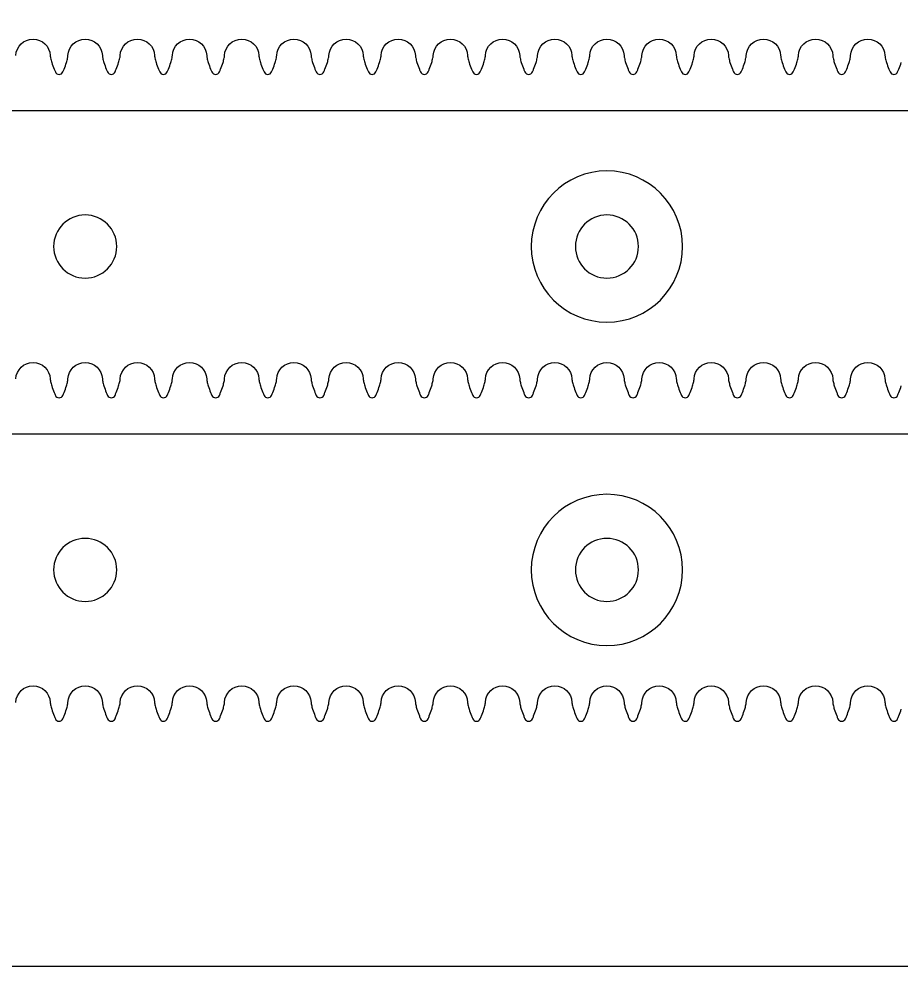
# Model space of a CAD drawing. Extents: x 283 to 2739, y 1003 to 5796.
# Drawn here: x 455.7 to 540.2, y 1003.3 to 1094.1 of the extents above; entities that cross this region are included whole.
import ezdxf

# ---------------------------------------------------------------- set-up
doc = ezdxf.new("R2010")
doc.units = 0
for name, color, linetype in [('4MM-1-INSIDE_HOLES', 3, 'CONTINUOUS'), ('4MM-2-2MM_POCKET', 1, 'CONTINUOUS'), ('4MM-3-CUTOUT', 7, 'CONTINUOUS'), ('4MM-4-0_4MM_CHAMFER', 8, 'CONTINUOUS'), ('SHEET_REF', 250, 'CONTINUOUS')]:
    doc.layers.add(name, color=color, linetype=linetype)

msp = doc.modelspace()

# ---------------------------------------------------------------- linework, layer by layer
at = {"layer": '4MM-1-INSIDE_HOLES', "extrusion": (0, 0, -1)}
msp.add_circle((-462.006, 1041.233), 3.025, dxfattribs=at)
at = {"layer": '4MM-2-2MM_POCKET', "extrusion": (0, 0, -1)}
for centre in [(-512.006, 1072.234), (-512.006, 1041.233)]:
    msp.add_circle(centre, 7.25, dxfattribs=at)
at = {"layer": '4MM-3-CUTOUT'}
for points in [[(455.358, 1090.54, -0.957297), (458.655, 1090.54), (458.658, 1090.493, 0.01918), (458.687, 1090.311, 0.025116), (458.799, 1089.873, 0.023491), (459.029, 1089.235, 0.007108), (459.146, 1088.966, 0.646049), (459.867, 1088.966, 0.006676), (459.984, 1089.235, 0.025225), (460.214, 1089.873, 0.019019), (460.326, 1090.311, 0.025376), (460.355, 1090.493), (460.358, 1090.54, -0.957297), (463.655, 1090.54), (463.658, 1090.493, 0.01918), (463.687, 1090.311, 0.025116), (463.799, 1089.873, 0.023491), (464.029, 1089.235, 0.007108), (464.146, 1088.966, 0.646049), (464.867, 1088.966, 0.006676), (464.984, 1089.235, 0.025225), (465.214, 1089.873, 0.019019), (465.326, 1090.311, 0.025376), (465.355, 1090.493), (465.358, 1090.54, -0.957297), (468.655, 1090.54), (468.658, 1090.493, 0.01918), (468.687, 1090.311, 0.025116), (468.799, 1089.873, 0.023491), (469.029, 1089.235, 0.007108), (469.146, 1088.966, 0.646049), (469.867, 1088.966, 0.006676), (469.984, 1089.235, 0.025225), (470.214, 1089.873, 0.019019), (470.326, 1090.311, 0.025376), (470.355, 1090.493), (470.358, 1090.54, -0.957297), (473.655, 1090.54), (473.658, 1090.493, 0.01918), (473.687, 1090.311, 0.025116), (473.799, 1089.873, 0.023491), (474.029, 1089.235, 0.007108), (474.146, 1088.966, 0.646049), (474.867, 1088.966, 0.006676), (474.984, 1089.235, 0.025225), (475.214, 1089.873, 0.019019), (475.326, 1090.311, 0.025376), (475.355, 1090.493), (475.358, 1090.54, -0.957297), (478.655, 1090.54), (478.658, 1090.493, 0.01918), (478.687, 1090.311, 0.025116), (478.799, 1089.873, 0.023491), (479.029, 1089.235, 0.007108), (479.146, 1088.966, 0.646049), (479.867, 1088.966, 0.006676), (479.984, 1089.235, 0.025225), (480.214, 1089.873, 0.019019), (480.326, 1090.311, 0.025376), (480.355, 1090.493), (480.358, 1090.54, -0.957297), (483.655, 1090.54), (483.658, 1090.493, 0.01918), (483.687, 1090.311, 0.025116), (483.799, 1089.873, 0.023491), (484.029, 1089.235, 0.007108), (484.146, 1088.966, 0.646049), (484.867, 1088.966, 0.006676), (484.984, 1089.235, 0.025225), (485.214, 1089.873, 0.019019), (485.326, 1090.311, 0.025376), (485.355, 1090.493), (485.358, 1090.54, -0.957297), (488.655, 1090.54), (488.658, 1090.493, 0.01918), (488.687, 1090.311, 0.025116), (488.799, 1089.873, 0.023491), (489.029, 1089.235, 0.007108), (489.146, 1088.966, 0.646049), (489.867, 1088.966, 0.006676), (489.984, 1089.235, 0.025225), (490.214, 1089.873, 0.019019), (490.326, 1090.311, 0.025376), (490.355, 1090.493), (490.358, 1090.54, -0.957297), (493.655, 1090.54), (493.658, 1090.493, 0.01918), (493.687, 1090.311, 0.025116), (493.799, 1089.873, 0.023491), (494.029, 1089.235, 0.007108), (494.146, 1088.966, 0.646049), (494.867, 1088.966, 0.006676), (494.984, 1089.235, 0.025225), (495.214, 1089.873, 0.019019), (495.326, 1090.311, 0.025376), (495.355, 1090.493), (495.358, 1090.54, -0.957297), (498.655, 1090.54), (498.658, 1090.493, 0.01918), (498.687, 1090.311, 0.025116), (498.799, 1089.873, 0.023491), (499.029, 1089.235, 0.007108), (499.146, 1088.966, 0.646049), (499.867, 1088.966, 0.006676), (499.984, 1089.235, 0.025225), (500.214, 1089.873, 0.019019), (500.326, 1090.311, 0.025376), (500.355, 1090.493), (500.358, 1090.54, -0.957297), (503.655, 1090.54), (503.658, 1090.493, 0.01918), (503.687, 1090.311, 0.025116), (503.799, 1089.873, 0.023491), (504.029, 1089.235, 0.007108), (504.146, 1088.966, 0.646049), (504.867, 1088.966, 0.006676), (504.984, 1089.235, 0.025225), (505.214, 1089.873, 0.019019), (505.326, 1090.311, 0.025376), (505.355, 1090.493), (505.358, 1090.54, -0.957297), (508.655, 1090.54), (508.658, 1090.493, 0.01918), (508.687, 1090.311, 0.025116), (508.799, 1089.873, 0.023491), (509.029, 1089.235, 0.007108), (509.146, 1088.966, 0.646049), (509.867, 1088.966, 0.006676), (509.984, 1089.235, 0.025225), (510.214, 1089.873, 0.019019), (510.326, 1090.311, 0.025376), (510.355, 1090.493), (510.358, 1090.54, -0.957297), (513.655, 1090.54), (513.658, 1090.493, 0.01918), (513.687, 1090.311, 0.025116), (513.799, 1089.873, 0.023491), (514.029, 1089.235, 0.007108), (514.146, 1088.966, 0.646049), (514.867, 1088.966, 0.006676), (514.984, 1089.235, 0.025225), (515.214, 1089.873, 0.019019), (515.326, 1090.311, 0.025376), (515.355, 1090.493), (515.358, 1090.54, -0.957297), (518.655, 1090.54), (518.658, 1090.493, 0.01918), (518.687, 1090.311, 0.025116), (518.799, 1089.873, 0.023491), (519.029, 1089.235, 0.007108), (519.146, 1088.966, 0.646049), (519.867, 1088.966, 0.006676), (519.984, 1089.235, 0.025225), (520.214, 1089.873, 0.019019), (520.326, 1090.311, 0.025376), (520.355, 1090.493), (520.358, 1090.54, -0.957297), (523.655, 1090.54), (523.658, 1090.493, 0.01918), (523.687, 1090.311, 0.025116), (523.799, 1089.873, 0.023491), (524.029, 1089.235, 0.007108), (524.146, 1088.966, 0.646049), (524.867, 1088.966, 0.006676), (524.984, 1089.235, 0.025225), (525.214, 1089.873, 0.019019), (525.326, 1090.311, 0.025376), (525.355, 1090.493), (525.358, 1090.54, -0.957297), (528.655, 1090.54), (528.658, 1090.493, 0.01918), (528.687, 1090.311, 0.025116), (528.799, 1089.873, 0.023491), (529.029, 1089.235, 0.007108), (529.146, 1088.966, 0.646049), (529.867, 1088.966, 0.006676), (529.984, 1089.235, 0.025225), (530.214, 1089.873, 0.019019), (530.326, 1090.311, 0.025376), (530.355, 1090.493), (530.358, 1090.54, -0.957297), (533.655, 1090.54), (533.658, 1090.493, 0.01918), (533.687, 1090.311, 0.025116), (533.799, 1089.873, 0.023491), (534.029, 1089.235, 0.007108), (534.146, 1088.966, 0.646049), (534.867, 1088.966, 0.006676), (534.984, 1089.235, 0.025225), (535.214, 1089.873, 0.019019), (535.326, 1090.311, 0.025376), (535.355, 1090.493), (535.358, 1090.54, -0.957297), (538.655, 1090.54), (538.658, 1090.493, 0.01918), (538.687, 1090.311, 0.025116), (538.799, 1089.873, 0.023491), (539.029, 1089.235, 0.007108), (539.146, 1088.966, 0.646049), (539.867, 1088.966, 0.006676), (539.984, 1089.235, 0.025225), (540.214, 1089.873, 0.019019)], [(1011.006, 1085.234), (313.006, 1085.234, 0.414214)], [(455.358, 1059.539, -0.957297), (458.655, 1059.539), (458.658, 1059.493, 0.01918), (458.687, 1059.311, 0.025116), (458.799, 1058.872, 0.023491), (459.029, 1058.235, 0.007108), (459.146, 1057.966, 0.646049), (459.867, 1057.966, 0.006676), (459.984, 1058.235, 0.025225), (460.214, 1058.872, 0.019019), (460.326, 1059.311, 0.025376), (460.355, 1059.493), (460.358, 1059.539, -0.957297), (463.655, 1059.539), (463.658, 1059.493, 0.01918), (463.687, 1059.311, 0.025116), (463.799, 1058.872, 0.023491), (464.029, 1058.235, 0.007108), (464.146, 1057.966, 0.646049), (464.867, 1057.966, 0.006676), (464.984, 1058.235, 0.025225), (465.214, 1058.872, 0.019019), (465.326, 1059.311, 0.025376), (465.355, 1059.493), (465.358, 1059.539, -0.957297), (468.655, 1059.539), (468.658, 1059.493, 0.01918), (468.687, 1059.311, 0.025116), (468.799, 1058.872, 0.023491), (469.029, 1058.235, 0.007108), (469.146, 1057.966, 0.646049), (469.867, 1057.966, 0.006676), (469.984, 1058.235, 0.025225), (470.214, 1058.872, 0.019019), (470.326, 1059.311, 0.025376), (470.355, 1059.493), (470.358, 1059.539, -0.957297), (473.655, 1059.539), (473.658, 1059.493, 0.01918), (473.687, 1059.311, 0.025116), (473.799, 1058.872, 0.023491), (474.029, 1058.235, 0.007108), (474.146, 1057.966, 0.646049), (474.867, 1057.966, 0.006676), (474.984, 1058.235, 0.025225), (475.214, 1058.872, 0.019019), (475.326, 1059.311, 0.025376), (475.355, 1059.493), (475.358, 1059.539, -0.957297), (478.655, 1059.539), (478.658, 1059.493, 0.01918), (478.687, 1059.311, 0.025116), (478.799, 1058.872, 0.023491), (479.029, 1058.235, 0.007108), (479.146, 1057.966, 0.646049), (479.867, 1057.966, 0.006676), (479.984, 1058.235, 0.025225), (480.214, 1058.872, 0.019019), (480.326, 1059.311, 0.025376), (480.355, 1059.493), (480.358, 1059.539, -0.957297), (483.655, 1059.539), (483.658, 1059.493, 0.01918), (483.687, 1059.311, 0.025116), (483.799, 1058.872, 0.023491), (484.029, 1058.235, 0.007108), (484.146, 1057.966, 0.646049), (484.867, 1057.966, 0.006676), (484.984, 1058.235, 0.025225), (485.214, 1058.872, 0.019019), (485.326, 1059.311, 0.025376), (485.355, 1059.493), (485.358, 1059.539, -0.957297), (488.655, 1059.539), (488.658, 1059.493, 0.01918), (488.687, 1059.311, 0.025116), (488.799, 1058.872, 0.023491), (489.029, 1058.235, 0.007108), (489.146, 1057.966, 0.646049), (489.867, 1057.966, 0.006676), (489.984, 1058.235, 0.025225), (490.214, 1058.872, 0.019019), (490.326, 1059.311, 0.025376), (490.355, 1059.493), (490.358, 1059.539, -0.957297), (493.655, 1059.539), (493.658, 1059.493, 0.01918), (493.687, 1059.311, 0.025116), (493.799, 1058.872, 0.023491), (494.029, 1058.235, 0.007108), (494.146, 1057.966, 0.646049), (494.867, 1057.966, 0.006676), (494.984, 1058.235, 0.025225), (495.214, 1058.872, 0.019019), (495.326, 1059.311, 0.025376), (495.355, 1059.493), (495.358, 1059.539, -0.957297), (498.655, 1059.539), (498.658, 1059.493, 0.01918), (498.687, 1059.311, 0.025116), (498.799, 1058.872, 0.023491), (499.029, 1058.235, 0.007108), (499.146, 1057.966, 0.646049), (499.867, 1057.966, 0.006676), (499.984, 1058.235, 0.025225), (500.214, 1058.872, 0.019019), (500.326, 1059.311, 0.025376), (500.355, 1059.493), (500.358, 1059.539, -0.957297), (503.655, 1059.539), (503.658, 1059.493, 0.01918), (503.687, 1059.311, 0.025116), (503.799, 1058.872, 0.023491), (504.029, 1058.235, 0.007108), (504.146, 1057.966, 0.646049), (504.867, 1057.966, 0.006676), (504.984, 1058.235, 0.025225), (505.214, 1058.872, 0.019019), (505.326, 1059.311, 0.025376), (505.355, 1059.493), (505.358, 1059.539, -0.957297), (508.655, 1059.539), (508.658, 1059.493, 0.01918), (508.687, 1059.311, 0.025116), (508.799, 1058.872, 0.023491), (509.029, 1058.235, 0.007108), (509.146, 1057.966, 0.646049), (509.867, 1057.966, 0.006676), (509.984, 1058.235, 0.025225), (510.214, 1058.872, 0.019019), (510.326, 1059.311, 0.025376), (510.355, 1059.493), (510.358, 1059.539, -0.957297), (513.655, 1059.539), (513.658, 1059.493, 0.01918), (513.687, 1059.311, 0.025116), (513.799, 1058.872, 0.023491), (514.029, 1058.235, 0.007108), (514.146, 1057.966, 0.646049), (514.867, 1057.966, 0.006676), (514.984, 1058.235, 0.025225), (515.214, 1058.872, 0.019019), (515.326, 1059.311, 0.025376), (515.355, 1059.493), (515.358, 1059.539, -0.957297), (518.655, 1059.539), (518.658, 1059.493, 0.01918), (518.687, 1059.311, 0.025116), (518.799, 1058.872, 0.023491), (519.029, 1058.235, 0.007108), (519.146, 1057.966, 0.646049), (519.867, 1057.966, 0.006676), (519.984, 1058.235, 0.025225), (520.214, 1058.872, 0.019019), (520.326, 1059.311, 0.025376), (520.355, 1059.493), (520.358, 1059.539, -0.957297), (523.655, 1059.539), (523.658, 1059.493, 0.01918), (523.687, 1059.311, 0.025116), (523.799, 1058.872, 0.023491), (524.029, 1058.235, 0.007108), (524.146, 1057.966, 0.646049), (524.867, 1057.966, 0.006676), (524.984, 1058.235, 0.025225), (525.214, 1058.872, 0.019019), (525.326, 1059.311, 0.025376), (525.355, 1059.493), (525.358, 1059.539, -0.957297), (528.655, 1059.539), (528.658, 1059.493, 0.01918), (528.687, 1059.311, 0.025116), (528.799, 1058.872, 0.023491), (529.029, 1058.235, 0.007108), (529.146, 1057.966, 0.646049), (529.867, 1057.966, 0.006676), (529.984, 1058.235, 0.025225), (530.214, 1058.872, 0.019019), (530.326, 1059.311, 0.025376), (530.355, 1059.493), (530.358, 1059.539, -0.957297), (533.655, 1059.539), (533.658, 1059.493, 0.01918), (533.687, 1059.311, 0.025116), (533.799, 1058.872, 0.023491), (534.029, 1058.235, 0.007108), (534.146, 1057.966, 0.646049), (534.867, 1057.966, 0.006676), (534.984, 1058.235, 0.025225), (535.214, 1058.872, 0.019019), (535.326, 1059.311, 0.025376), (535.355, 1059.493), (535.358, 1059.539, -0.957297), (538.655, 1059.539), (538.658, 1059.493, 0.01918), (538.687, 1059.311, 0.025116), (538.799, 1058.872, 0.023491), (539.029, 1058.235, 0.007108), (539.146, 1057.966, 0.646049), (539.867, 1057.966, 0.006676), (539.984, 1058.235, 0.025225), (540.214, 1058.872, 0.019019)], [(611.006, 1054.233), (313.006, 1054.233, 0.414214)], [(455.358, 1028.539, -0.957297), (458.655, 1028.539), (458.658, 1028.492, 0.01918), (458.687, 1028.31, 0.025116), (458.799, 1027.871, 0.023491), (459.029, 1027.234, 0.007108), (459.146, 1026.965, 0.646049), (459.867, 1026.965, 0.006676), (459.984, 1027.234, 0.025225), (460.214, 1027.871, 0.019019), (460.326, 1028.31, 0.025376), (460.355, 1028.492), (460.358, 1028.539, -0.957297), (463.655, 1028.539), (463.658, 1028.492, 0.01918), (463.687, 1028.31, 0.025116), (463.799, 1027.871, 0.023491), (464.029, 1027.234, 0.007108), (464.146, 1026.965, 0.646049), (464.867, 1026.965, 0.006676), (464.984, 1027.234, 0.025225), (465.214, 1027.871, 0.019019), (465.326, 1028.31, 0.025376), (465.355, 1028.492), (465.358, 1028.539, -0.957297), (468.655, 1028.539), (468.658, 1028.492, 0.01918), (468.687, 1028.31, 0.025116), (468.799, 1027.871, 0.023491), (469.029, 1027.234, 0.007108), (469.146, 1026.965, 0.646049), (469.867, 1026.965, 0.006676), (469.984, 1027.234, 0.025225), (470.214, 1027.871, 0.019019), (470.326, 1028.31, 0.025376), (470.355, 1028.492), (470.358, 1028.539, -0.957297), (473.655, 1028.539), (473.658, 1028.492, 0.01918), (473.687, 1028.31, 0.025116), (473.799, 1027.871, 0.023491), (474.029, 1027.234, 0.007108), (474.146, 1026.965, 0.646049), (474.867, 1026.965, 0.006676), (474.984, 1027.234, 0.025225), (475.214, 1027.871, 0.019019), (475.326, 1028.31, 0.025376), (475.355, 1028.492), (475.358, 1028.539, -0.957297), (478.655, 1028.539), (478.658, 1028.492, 0.01918), (478.687, 1028.31, 0.025116), (478.799, 1027.871, 0.023491), (479.029, 1027.234, 0.007108), (479.146, 1026.965, 0.646049), (479.867, 1026.965, 0.006676), (479.984, 1027.234, 0.025225), (480.214, 1027.871, 0.019019), (480.326, 1028.31, 0.025376), (480.355, 1028.492), (480.358, 1028.539, -0.957297), (483.655, 1028.539), (483.658, 1028.492, 0.01918), (483.687, 1028.31, 0.025116), (483.799, 1027.871, 0.023491), (484.029, 1027.234, 0.007108), (484.146, 1026.965, 0.646049), (484.867, 1026.965, 0.006676), (484.984, 1027.234, 0.025225), (485.214, 1027.871, 0.019019), (485.326, 1028.31, 0.025376), (485.355, 1028.492), (485.358, 1028.539, -0.957297), (488.655, 1028.539), (488.658, 1028.492, 0.01918), (488.687, 1028.31, 0.025116), (488.799, 1027.871, 0.023491), (489.029, 1027.234, 0.007108), (489.146, 1026.965, 0.646049), (489.867, 1026.965, 0.006676), (489.984, 1027.234, 0.025225), (490.214, 1027.871, 0.019019), (490.326, 1028.31, 0.025376), (490.355, 1028.492), (490.358, 1028.539, -0.957297), (493.655, 1028.539), (493.658, 1028.492, 0.01918), (493.687, 1028.31, 0.025116), (493.799, 1027.871, 0.023491), (494.029, 1027.234, 0.007108), (494.146, 1026.965, 0.646049), (494.867, 1026.965, 0.006676), (494.984, 1027.234, 0.025225), (495.214, 1027.871, 0.019019), (495.326, 1028.31, 0.025376), (495.355, 1028.492), (495.358, 1028.539, -0.957297), (498.655, 1028.539), (498.658, 1028.492, 0.01918), (498.687, 1028.31, 0.025116), (498.799, 1027.871, 0.023491), (499.029, 1027.234, 0.007108), (499.146, 1026.965, 0.646049), (499.867, 1026.965, 0.006676), (499.984, 1027.234, 0.025225), (500.214, 1027.871, 0.019019), (500.326, 1028.31, 0.025376), (500.355, 1028.492), (500.358, 1028.539, -0.957297), (503.655, 1028.539), (503.658, 1028.492, 0.01918), (503.687, 1028.31, 0.025116), (503.799, 1027.871, 0.023491), (504.029, 1027.234, 0.007108), (504.146, 1026.965, 0.646049), (504.867, 1026.965, 0.006676), (504.984, 1027.234, 0.025225), (505.214, 1027.871, 0.019019), (505.326, 1028.31, 0.025376), (505.355, 1028.492), (505.358, 1028.539, -0.957297), (508.655, 1028.539), (508.658, 1028.492, 0.01918), (508.687, 1028.31, 0.025116), (508.799, 1027.871, 0.023491), (509.029, 1027.234, 0.007108), (509.146, 1026.965, 0.646049), (509.867, 1026.965, 0.006676), (509.984, 1027.234, 0.025225), (510.214, 1027.871, 0.019019), (510.326, 1028.31, 0.025376), (510.355, 1028.492), (510.358, 1028.539, -0.957297), (513.655, 1028.539), (513.658, 1028.492, 0.01918), (513.687, 1028.31, 0.025116), (513.799, 1027.871, 0.023491), (514.029, 1027.234, 0.007108), (514.146, 1026.965, 0.646049), (514.867, 1026.965, 0.006676), (514.984, 1027.234, 0.025225), (515.214, 1027.871, 0.019019), (515.326, 1028.31, 0.025376), (515.355, 1028.492), (515.358, 1028.539, -0.957297), (518.655, 1028.539), (518.658, 1028.492, 0.01918), (518.687, 1028.31, 0.025116), (518.799, 1027.871, 0.023491), (519.029, 1027.234, 0.007108), (519.146, 1026.965, 0.646049), (519.867, 1026.965, 0.006676), (519.984, 1027.234, 0.025225), (520.214, 1027.871, 0.019019), (520.326, 1028.31, 0.025376), (520.355, 1028.492), (520.358, 1028.539, -0.957297), (523.655, 1028.539), (523.658, 1028.492, 0.01918), (523.687, 1028.31, 0.025116), (523.799, 1027.871, 0.023491), (524.029, 1027.234, 0.007108), (524.146, 1026.965, 0.646049), (524.867, 1026.965, 0.006676), (524.984, 1027.234, 0.025225), (525.214, 1027.871, 0.019019), (525.326, 1028.31, 0.025376), (525.355, 1028.492), (525.358, 1028.539, -0.957297), (528.655, 1028.539), (528.658, 1028.492, 0.01918), (528.687, 1028.31, 0.025116), (528.799, 1027.871, 0.023491), (529.029, 1027.234, 0.007108), (529.146, 1026.965, 0.646049), (529.867, 1026.965, 0.006676), (529.984, 1027.234, 0.025225), (530.214, 1027.871, 0.019019), (530.326, 1028.31, 0.025376), (530.355, 1028.492), (530.358, 1028.539, -0.957297), (533.655, 1028.539), (533.658, 1028.492, 0.01918), (533.687, 1028.31, 0.025116), (533.799, 1027.871, 0.023491), (534.029, 1027.234, 0.007108), (534.146, 1026.965, 0.646049), (534.867, 1026.965, 0.006676), (534.984, 1027.234, 0.025225), (535.214, 1027.871, 0.019019), (535.326, 1028.31, 0.025376), (535.355, 1028.492), (535.358, 1028.539, -0.957297), (538.655, 1028.539), (538.658, 1028.492, 0.01918), (538.687, 1028.31, 0.025116), (538.799, 1027.871, 0.023491), (539.029, 1027.234, 0.007108), (539.146, 1026.965, 0.646049), (539.867, 1026.965, 0.006676), (539.984, 1027.234, 0.025225), (540.214, 1027.871, 0.019019)]]:
    msp.add_lwpolyline(points, format="xyb", dxfattribs=at)
at = {"layer": '4MM-3-CUTOUT', "extrusion": (0, 0, -1)}
for centre in [(-462.006, 1072.234), (-512.006, 1072.234), (-512.006, 1041.233)]:
    msp.add_circle(centre, 3.025, dxfattribs=at)
at = {"layer": '4MM-4-0_4MM_CHAMFER'}
for points in [[(455.358, 1090.54, -0.957297), (458.655, 1090.54), (458.658, 1090.493, 0.01918), (458.687, 1090.311, 0.025116), (458.799, 1089.873, 0.023491), (459.029, 1089.235, 0.007108), (459.146, 1088.966, 0.646049), (459.867, 1088.966, 0.006676), (459.984, 1089.235, 0.025225), (460.214, 1089.873, 0.019019), (460.326, 1090.311, 0.025376), (460.355, 1090.493), (460.358, 1090.54, -0.957297), (463.655, 1090.54), (463.658, 1090.493, 0.01918), (463.687, 1090.311, 0.025116), (463.799, 1089.873, 0.023491), (464.029, 1089.235, 0.007108), (464.146, 1088.966, 0.646049), (464.867, 1088.966, 0.006676), (464.984, 1089.235, 0.025225), (465.214, 1089.873, 0.019019), (465.326, 1090.311, 0.025376), (465.355, 1090.493), (465.358, 1090.54, -0.957297), (468.655, 1090.54), (468.658, 1090.493, 0.01918), (468.687, 1090.311, 0.025116), (468.799, 1089.873, 0.023491), (469.029, 1089.235, 0.007108), (469.146, 1088.966, 0.646049), (469.867, 1088.966, 0.006676), (469.984, 1089.235, 0.025225), (470.214, 1089.873, 0.019019), (470.326, 1090.311, 0.025376), (470.355, 1090.493), (470.358, 1090.54, -0.957297), (473.655, 1090.54), (473.658, 1090.493, 0.01918), (473.687, 1090.311, 0.025116), (473.799, 1089.873, 0.023491), (474.029, 1089.235, 0.007108), (474.146, 1088.966, 0.646049), (474.867, 1088.966, 0.006676), (474.984, 1089.235, 0.025225), (475.214, 1089.873, 0.019019), (475.326, 1090.311, 0.025376), (475.355, 1090.493), (475.358, 1090.54, -0.957297), (478.655, 1090.54), (478.658, 1090.493, 0.01918), (478.687, 1090.311, 0.025116), (478.799, 1089.873, 0.023491), (479.029, 1089.235, 0.007108), (479.146, 1088.966, 0.646049), (479.867, 1088.966, 0.006676), (479.984, 1089.235, 0.025225), (480.214, 1089.873, 0.019019), (480.326, 1090.311, 0.025376), (480.355, 1090.493), (480.358, 1090.54, -0.957297), (483.655, 1090.54), (483.658, 1090.493, 0.01918), (483.687, 1090.311, 0.025116), (483.799, 1089.873, 0.023491), (484.029, 1089.235, 0.007108), (484.146, 1088.966, 0.646049), (484.867, 1088.966, 0.006676), (484.984, 1089.235, 0.025225), (485.214, 1089.873, 0.019019), (485.326, 1090.311, 0.025376), (485.355, 1090.493), (485.358, 1090.54, -0.957297), (488.655, 1090.54), (488.658, 1090.493, 0.01918), (488.687, 1090.311, 0.025116), (488.799, 1089.873, 0.023491), (489.029, 1089.235, 0.007108), (489.146, 1088.966, 0.646049), (489.867, 1088.966, 0.006676), (489.984, 1089.235, 0.025225), (490.214, 1089.873, 0.019019), (490.326, 1090.311, 0.025376), (490.355, 1090.493), (490.358, 1090.54, -0.957297), (493.655, 1090.54), (493.658, 1090.493, 0.01918), (493.687, 1090.311, 0.025116), (493.799, 1089.873, 0.023491), (494.029, 1089.235, 0.007108), (494.146, 1088.966, 0.646049), (494.867, 1088.966, 0.006676), (494.984, 1089.235, 0.025225), (495.214, 1089.873, 0.019019), (495.326, 1090.311, 0.025376), (495.355, 1090.493), (495.358, 1090.54, -0.957297), (498.655, 1090.54), (498.658, 1090.493, 0.01918), (498.687, 1090.311, 0.025116), (498.799, 1089.873, 0.023491), (499.029, 1089.235, 0.007108), (499.146, 1088.966, 0.646049), (499.867, 1088.966, 0.006676), (499.984, 1089.235, 0.025225), (500.214, 1089.873, 0.019019), (500.326, 1090.311, 0.025376), (500.355, 1090.493), (500.358, 1090.54, -0.957297), (503.655, 1090.54), (503.658, 1090.493, 0.01918), (503.687, 1090.311, 0.025116), (503.799, 1089.873, 0.023491), (504.029, 1089.235, 0.007108), (504.146, 1088.966, 0.646049), (504.867, 1088.966, 0.006676), (504.984, 1089.235, 0.025225), (505.214, 1089.873, 0.019019), (505.326, 1090.311, 0.025376), (505.355, 1090.493), (505.358, 1090.54, -0.957297), (508.655, 1090.54), (508.658, 1090.493, 0.01918), (508.687, 1090.311, 0.025116), (508.799, 1089.873, 0.023491), (509.029, 1089.235, 0.007108), (509.146, 1088.966, 0.646049), (509.867, 1088.966, 0.006676), (509.984, 1089.235, 0.025225), (510.214, 1089.873, 0.019019), (510.326, 1090.311, 0.025376), (510.355, 1090.493), (510.358, 1090.54, -0.957297), (513.655, 1090.54), (513.658, 1090.493, 0.01918), (513.687, 1090.311, 0.025116), (513.799, 1089.873, 0.023491), (514.029, 1089.235, 0.007108), (514.146, 1088.966, 0.646049), (514.867, 1088.966, 0.006676), (514.984, 1089.235, 0.025225), (515.214, 1089.873, 0.019019), (515.326, 1090.311, 0.025376), (515.355, 1090.493), (515.358, 1090.54, -0.957297), (518.655, 1090.54), (518.658, 1090.493, 0.01918), (518.687, 1090.311, 0.025116), (518.799, 1089.873, 0.023491), (519.029, 1089.235, 0.007108), (519.146, 1088.966, 0.646049), (519.867, 1088.966, 0.006676), (519.984, 1089.235, 0.025225), (520.214, 1089.873, 0.019019), (520.326, 1090.311, 0.025376), (520.355, 1090.493), (520.358, 1090.54, -0.957297), (523.655, 1090.54), (523.658, 1090.493, 0.01918), (523.687, 1090.311, 0.025116), (523.799, 1089.873, 0.023491), (524.029, 1089.235, 0.007108), (524.146, 1088.966, 0.646049), (524.867, 1088.966, 0.006676), (524.984, 1089.235, 0.025225), (525.214, 1089.873, 0.019019), (525.326, 1090.311, 0.025376), (525.355, 1090.493), (525.358, 1090.54, -0.957297), (528.655, 1090.54), (528.658, 1090.493, 0.01918), (528.687, 1090.311, 0.025116), (528.799, 1089.873, 0.023491), (529.029, 1089.235, 0.007108), (529.146, 1088.966, 0.646049), (529.867, 1088.966, 0.006676), (529.984, 1089.235, 0.025225), (530.214, 1089.873, 0.019019), (530.326, 1090.311, 0.025376), (530.355, 1090.493), (530.358, 1090.54, -0.957297), (533.655, 1090.54), (533.658, 1090.493, 0.01918), (533.687, 1090.311, 0.025116), (533.799, 1089.873, 0.023491), (534.029, 1089.235, 0.007108), (534.146, 1088.966, 0.646049), (534.867, 1088.966, 0.006676), (534.984, 1089.235, 0.025225), (535.214, 1089.873, 0.019019), (535.326, 1090.311, 0.025376), (535.355, 1090.493), (535.358, 1090.54, -0.957297), (538.655, 1090.54), (538.658, 1090.493, 0.01918), (538.687, 1090.311, 0.025116), (538.799, 1089.873, 0.023491), (539.029, 1089.235, 0.007108), (539.146, 1088.966, 0.646049), (539.867, 1088.966, 0.006676), (539.984, 1089.235, 0.025225), (540.214, 1089.873, 0.019019)], [(1011.006, 1085.234), (313.006, 1085.234, 0.414214)], [(455.358, 1059.539, -0.957297), (458.655, 1059.539), (458.658, 1059.493, 0.01918), (458.687, 1059.311, 0.025116), (458.799, 1058.872, 0.023491), (459.029, 1058.235, 0.007108), (459.146, 1057.966, 0.646049), (459.867, 1057.966, 0.006676), (459.984, 1058.235, 0.025225), (460.214, 1058.872, 0.019019), (460.326, 1059.311, 0.025376), (460.355, 1059.493), (460.358, 1059.539, -0.957297), (463.655, 1059.539), (463.658, 1059.493, 0.01918), (463.687, 1059.311, 0.025116), (463.799, 1058.872, 0.023491), (464.029, 1058.235, 0.007108), (464.146, 1057.966, 0.646049), (464.867, 1057.966, 0.006676), (464.984, 1058.235, 0.025225), (465.214, 1058.872, 0.019019), (465.326, 1059.311, 0.025376), (465.355, 1059.493), (465.358, 1059.539, -0.957297), (468.655, 1059.539), (468.658, 1059.493, 0.01918), (468.687, 1059.311, 0.025116), (468.799, 1058.872, 0.023491), (469.029, 1058.235, 0.007108), (469.146, 1057.966, 0.646049), (469.867, 1057.966, 0.006676), (469.984, 1058.235, 0.025225), (470.214, 1058.872, 0.019019), (470.326, 1059.311, 0.025376), (470.355, 1059.493), (470.358, 1059.539, -0.957297), (473.655, 1059.539), (473.658, 1059.493, 0.01918), (473.687, 1059.311, 0.025116), (473.799, 1058.872, 0.023491), (474.029, 1058.235, 0.007108), (474.146, 1057.966, 0.646049), (474.867, 1057.966, 0.006676), (474.984, 1058.235, 0.025225), (475.214, 1058.872, 0.019019), (475.326, 1059.311, 0.025376), (475.355, 1059.493), (475.358, 1059.539, -0.957297), (478.655, 1059.539), (478.658, 1059.493, 0.01918), (478.687, 1059.311, 0.025116), (478.799, 1058.872, 0.023491), (479.029, 1058.235, 0.007108), (479.146, 1057.966, 0.646049), (479.867, 1057.966, 0.006676), (479.984, 1058.235, 0.025225), (480.214, 1058.872, 0.019019), (480.326, 1059.311, 0.025376), (480.355, 1059.493), (480.358, 1059.539, -0.957297), (483.655, 1059.539), (483.658, 1059.493, 0.01918), (483.687, 1059.311, 0.025116), (483.799, 1058.872, 0.023491), (484.029, 1058.235, 0.007108), (484.146, 1057.966, 0.646049), (484.867, 1057.966, 0.006676), (484.984, 1058.235, 0.025225), (485.214, 1058.872, 0.019019), (485.326, 1059.311, 0.025376), (485.355, 1059.493), (485.358, 1059.539, -0.957297), (488.655, 1059.539), (488.658, 1059.493, 0.01918), (488.687, 1059.311, 0.025116), (488.799, 1058.872, 0.023491), (489.029, 1058.235, 0.007108), (489.146, 1057.966, 0.646049), (489.867, 1057.966, 0.006676), (489.984, 1058.235, 0.025225), (490.214, 1058.872, 0.019019), (490.326, 1059.311, 0.025376), (490.355, 1059.493), (490.358, 1059.539, -0.957297), (493.655, 1059.539), (493.658, 1059.493, 0.01918), (493.687, 1059.311, 0.025116), (493.799, 1058.872, 0.023491), (494.029, 1058.235, 0.007108), (494.146, 1057.966, 0.646049), (494.867, 1057.966, 0.006676), (494.984, 1058.235, 0.025225), (495.214, 1058.872, 0.019019), (495.326, 1059.311, 0.025376), (495.355, 1059.493), (495.358, 1059.539, -0.957297), (498.655, 1059.539), (498.658, 1059.493, 0.01918), (498.687, 1059.311, 0.025116), (498.799, 1058.872, 0.023491), (499.029, 1058.235, 0.007108), (499.146, 1057.966, 0.646049), (499.867, 1057.966, 0.006676), (499.984, 1058.235, 0.025225), (500.214, 1058.872, 0.019019), (500.326, 1059.311, 0.025376), (500.355, 1059.493), (500.358, 1059.539, -0.957297), (503.655, 1059.539), (503.658, 1059.493, 0.01918), (503.687, 1059.311, 0.025116), (503.799, 1058.872, 0.023491), (504.029, 1058.235, 0.007108), (504.146, 1057.966, 0.646049), (504.867, 1057.966, 0.006676), (504.984, 1058.235, 0.025225), (505.214, 1058.872, 0.019019), (505.326, 1059.311, 0.025376), (505.355, 1059.493), (505.358, 1059.539, -0.957297), (508.655, 1059.539), (508.658, 1059.493, 0.01918), (508.687, 1059.311, 0.025116), (508.799, 1058.872, 0.023491), (509.029, 1058.235, 0.007108), (509.146, 1057.966, 0.646049), (509.867, 1057.966, 0.006676), (509.984, 1058.235, 0.025225), (510.214, 1058.872, 0.019019), (510.326, 1059.311, 0.025376), (510.355, 1059.493), (510.358, 1059.539, -0.957297), (513.655, 1059.539), (513.658, 1059.493, 0.01918), (513.687, 1059.311, 0.025116), (513.799, 1058.872, 0.023491), (514.029, 1058.235, 0.007108), (514.146, 1057.966, 0.646049), (514.867, 1057.966, 0.006676), (514.984, 1058.235, 0.025225), (515.214, 1058.872, 0.019019), (515.326, 1059.311, 0.025376), (515.355, 1059.493), (515.358, 1059.539, -0.957297), (518.655, 1059.539), (518.658, 1059.493, 0.01918), (518.687, 1059.311, 0.025116), (518.799, 1058.872, 0.023491), (519.029, 1058.235, 0.007108), (519.146, 1057.966, 0.646049), (519.867, 1057.966, 0.006676), (519.984, 1058.235, 0.025225), (520.214, 1058.872, 0.019019), (520.326, 1059.311, 0.025376), (520.355, 1059.493), (520.358, 1059.539, -0.957297), (523.655, 1059.539), (523.658, 1059.493, 0.01918), (523.687, 1059.311, 0.025116), (523.799, 1058.872, 0.023491), (524.029, 1058.235, 0.007108), (524.146, 1057.966, 0.646049), (524.867, 1057.966, 0.006676), (524.984, 1058.235, 0.025225), (525.214, 1058.872, 0.019019), (525.326, 1059.311, 0.025376), (525.355, 1059.493), (525.358, 1059.539, -0.957297), (528.655, 1059.539), (528.658, 1059.493, 0.01918), (528.687, 1059.311, 0.025116), (528.799, 1058.872, 0.023491), (529.029, 1058.235, 0.007108), (529.146, 1057.966, 0.646049), (529.867, 1057.966, 0.006676), (529.984, 1058.235, 0.025225), (530.214, 1058.872, 0.019019), (530.326, 1059.311, 0.025376), (530.355, 1059.493), (530.358, 1059.539, -0.957297), (533.655, 1059.539), (533.658, 1059.493, 0.01918), (533.687, 1059.311, 0.025116), (533.799, 1058.872, 0.023491), (534.029, 1058.235, 0.007108), (534.146, 1057.966, 0.646049), (534.867, 1057.966, 0.006676), (534.984, 1058.235, 0.025225), (535.214, 1058.872, 0.019019), (535.326, 1059.311, 0.025376), (535.355, 1059.493), (535.358, 1059.539, -0.957297), (538.655, 1059.539), (538.658, 1059.493, 0.01918), (538.687, 1059.311, 0.025116), (538.799, 1058.872, 0.023491), (539.029, 1058.235, 0.007108), (539.146, 1057.966, 0.646049), (539.867, 1057.966, 0.006676), (539.984, 1058.235, 0.025225), (540.214, 1058.872, 0.019019)], [(611.006, 1054.233), (313.006, 1054.233, 0.414214)], [(455.358, 1028.539, -0.957297), (458.655, 1028.539), (458.658, 1028.492, 0.01918), (458.687, 1028.31, 0.025116), (458.799, 1027.871, 0.023491), (459.029, 1027.234, 0.007108), (459.146, 1026.965, 0.646049), (459.867, 1026.965, 0.006676), (459.984, 1027.234, 0.025225), (460.214, 1027.871, 0.019019), (460.326, 1028.31, 0.025376), (460.355, 1028.492), (460.358, 1028.539, -0.957297), (463.655, 1028.539), (463.658, 1028.492, 0.01918), (463.687, 1028.31, 0.025116), (463.799, 1027.871, 0.023491), (464.029, 1027.234, 0.007108), (464.146, 1026.965, 0.646049), (464.867, 1026.965, 0.006676), (464.984, 1027.234, 0.025225), (465.214, 1027.871, 0.019019), (465.326, 1028.31, 0.025376), (465.355, 1028.492), (465.358, 1028.539, -0.957297), (468.655, 1028.539), (468.658, 1028.492, 0.01918), (468.687, 1028.31, 0.025116), (468.799, 1027.871, 0.023491), (469.029, 1027.234, 0.007108), (469.146, 1026.965, 0.646049), (469.867, 1026.965, 0.006676), (469.984, 1027.234, 0.025225), (470.214, 1027.871, 0.019019), (470.326, 1028.31, 0.025376), (470.355, 1028.492), (470.358, 1028.539, -0.957297), (473.655, 1028.539), (473.658, 1028.492, 0.01918), (473.687, 1028.31, 0.025116), (473.799, 1027.871, 0.023491), (474.029, 1027.234, 0.007108), (474.146, 1026.965, 0.646049), (474.867, 1026.965, 0.006676), (474.984, 1027.234, 0.025225), (475.214, 1027.871, 0.019019), (475.326, 1028.31, 0.025376), (475.355, 1028.492), (475.358, 1028.539, -0.957297), (478.655, 1028.539), (478.658, 1028.492, 0.01918), (478.687, 1028.31, 0.025116), (478.799, 1027.871, 0.023491), (479.029, 1027.234, 0.007108), (479.146, 1026.965, 0.646049), (479.867, 1026.965, 0.006676), (479.984, 1027.234, 0.025225), (480.214, 1027.871, 0.019019), (480.326, 1028.31, 0.025376), (480.355, 1028.492), (480.358, 1028.539, -0.957297), (483.655, 1028.539), (483.658, 1028.492, 0.01918), (483.687, 1028.31, 0.025116), (483.799, 1027.871, 0.023491), (484.029, 1027.234, 0.007108), (484.146, 1026.965, 0.646049), (484.867, 1026.965, 0.006676), (484.984, 1027.234, 0.025225), (485.214, 1027.871, 0.019019), (485.326, 1028.31, 0.025376), (485.355, 1028.492), (485.358, 1028.539, -0.957297), (488.655, 1028.539), (488.658, 1028.492, 0.01918), (488.687, 1028.31, 0.025116), (488.799, 1027.871, 0.023491), (489.029, 1027.234, 0.007108), (489.146, 1026.965, 0.646049), (489.867, 1026.965, 0.006676), (489.984, 1027.234, 0.025225), (490.214, 1027.871, 0.019019), (490.326, 1028.31, 0.025376), (490.355, 1028.492), (490.358, 1028.539, -0.957297), (493.655, 1028.539), (493.658, 1028.492, 0.01918), (493.687, 1028.31, 0.025116), (493.799, 1027.871, 0.023491), (494.029, 1027.234, 0.007108), (494.146, 1026.965, 0.646049), (494.867, 1026.965, 0.006676), (494.984, 1027.234, 0.025225), (495.214, 1027.871, 0.019019), (495.326, 1028.31, 0.025376), (495.355, 1028.492), (495.358, 1028.539, -0.957297), (498.655, 1028.539), (498.658, 1028.492, 0.01918), (498.687, 1028.31, 0.025116), (498.799, 1027.871, 0.023491), (499.029, 1027.234, 0.007108), (499.146, 1026.965, 0.646049), (499.867, 1026.965, 0.006676), (499.984, 1027.234, 0.025225), (500.214, 1027.871, 0.019019), (500.326, 1028.31, 0.025376), (500.355, 1028.492), (500.358, 1028.539, -0.957297), (503.655, 1028.539), (503.658, 1028.492, 0.01918), (503.687, 1028.31, 0.025116), (503.799, 1027.871, 0.023491), (504.029, 1027.234, 0.007108), (504.146, 1026.965, 0.646049), (504.867, 1026.965, 0.006676), (504.984, 1027.234, 0.025225), (505.214, 1027.871, 0.019019), (505.326, 1028.31, 0.025376), (505.355, 1028.492), (505.358, 1028.539, -0.957297), (508.655, 1028.539), (508.658, 1028.492, 0.01918), (508.687, 1028.31, 0.025116), (508.799, 1027.871, 0.023491), (509.029, 1027.234, 0.007108), (509.146, 1026.965, 0.646049), (509.867, 1026.965, 0.006676), (509.984, 1027.234, 0.025225), (510.214, 1027.871, 0.019019), (510.326, 1028.31, 0.025376), (510.355, 1028.492), (510.358, 1028.539, -0.957297), (513.655, 1028.539), (513.658, 1028.492, 0.01918), (513.687, 1028.31, 0.025116), (513.799, 1027.871, 0.023491), (514.029, 1027.234, 0.007108), (514.146, 1026.965, 0.646049), (514.867, 1026.965, 0.006676), (514.984, 1027.234, 0.025225), (515.214, 1027.871, 0.019019), (515.326, 1028.31, 0.025376), (515.355, 1028.492), (515.358, 1028.539, -0.957297), (518.655, 1028.539), (518.658, 1028.492, 0.01918), (518.687, 1028.31, 0.025116), (518.799, 1027.871, 0.023491), (519.029, 1027.234, 0.007108), (519.146, 1026.965, 0.646049), (519.867, 1026.965, 0.006676), (519.984, 1027.234, 0.025225), (520.214, 1027.871, 0.019019), (520.326, 1028.31, 0.025376), (520.355, 1028.492), (520.358, 1028.539, -0.957297), (523.655, 1028.539), (523.658, 1028.492, 0.01918), (523.687, 1028.31, 0.025116), (523.799, 1027.871, 0.023491), (524.029, 1027.234, 0.007108), (524.146, 1026.965, 0.646049), (524.867, 1026.965, 0.006676), (524.984, 1027.234, 0.025225), (525.214, 1027.871, 0.019019), (525.326, 1028.31, 0.025376), (525.355, 1028.492), (525.358, 1028.539, -0.957297), (528.655, 1028.539), (528.658, 1028.492, 0.01918), (528.687, 1028.31, 0.025116), (528.799, 1027.871, 0.023491), (529.029, 1027.234, 0.007108), (529.146, 1026.965, 0.646049), (529.867, 1026.965, 0.006676), (529.984, 1027.234, 0.025225), (530.214, 1027.871, 0.019019), (530.326, 1028.31, 0.025376), (530.355, 1028.492), (530.358, 1028.539, -0.957297), (533.655, 1028.539), (533.658, 1028.492, 0.01918), (533.687, 1028.31, 0.025116), (533.799, 1027.871, 0.023491), (534.029, 1027.234, 0.007108), (534.146, 1026.965, 0.646049), (534.867, 1026.965, 0.006676), (534.984, 1027.234, 0.025225), (535.214, 1027.871, 0.019019), (535.326, 1028.31, 0.025376), (535.355, 1028.492), (535.358, 1028.539, -0.957297), (538.655, 1028.539), (538.658, 1028.492, 0.01918), (538.687, 1028.31, 0.025116), (538.799, 1027.871, 0.023491), (539.029, 1027.234, 0.007108), (539.146, 1026.965, 0.646049), (539.867, 1026.965, 0.006676), (539.984, 1027.234, 0.025225), (540.214, 1027.871, 0.019019)]]:
    msp.add_lwpolyline(points, format="xyb", dxfattribs=at)
at = {"layer": 'SHEET_REF'}
msp.add_lwpolyline([(292.355, 1003.258), (1092.355, 1003.258), (1092.355, 1203.258), (292.355, 1203.258)], close=True, dxfattribs=at)

doc.saveas('drawing.dxf')
